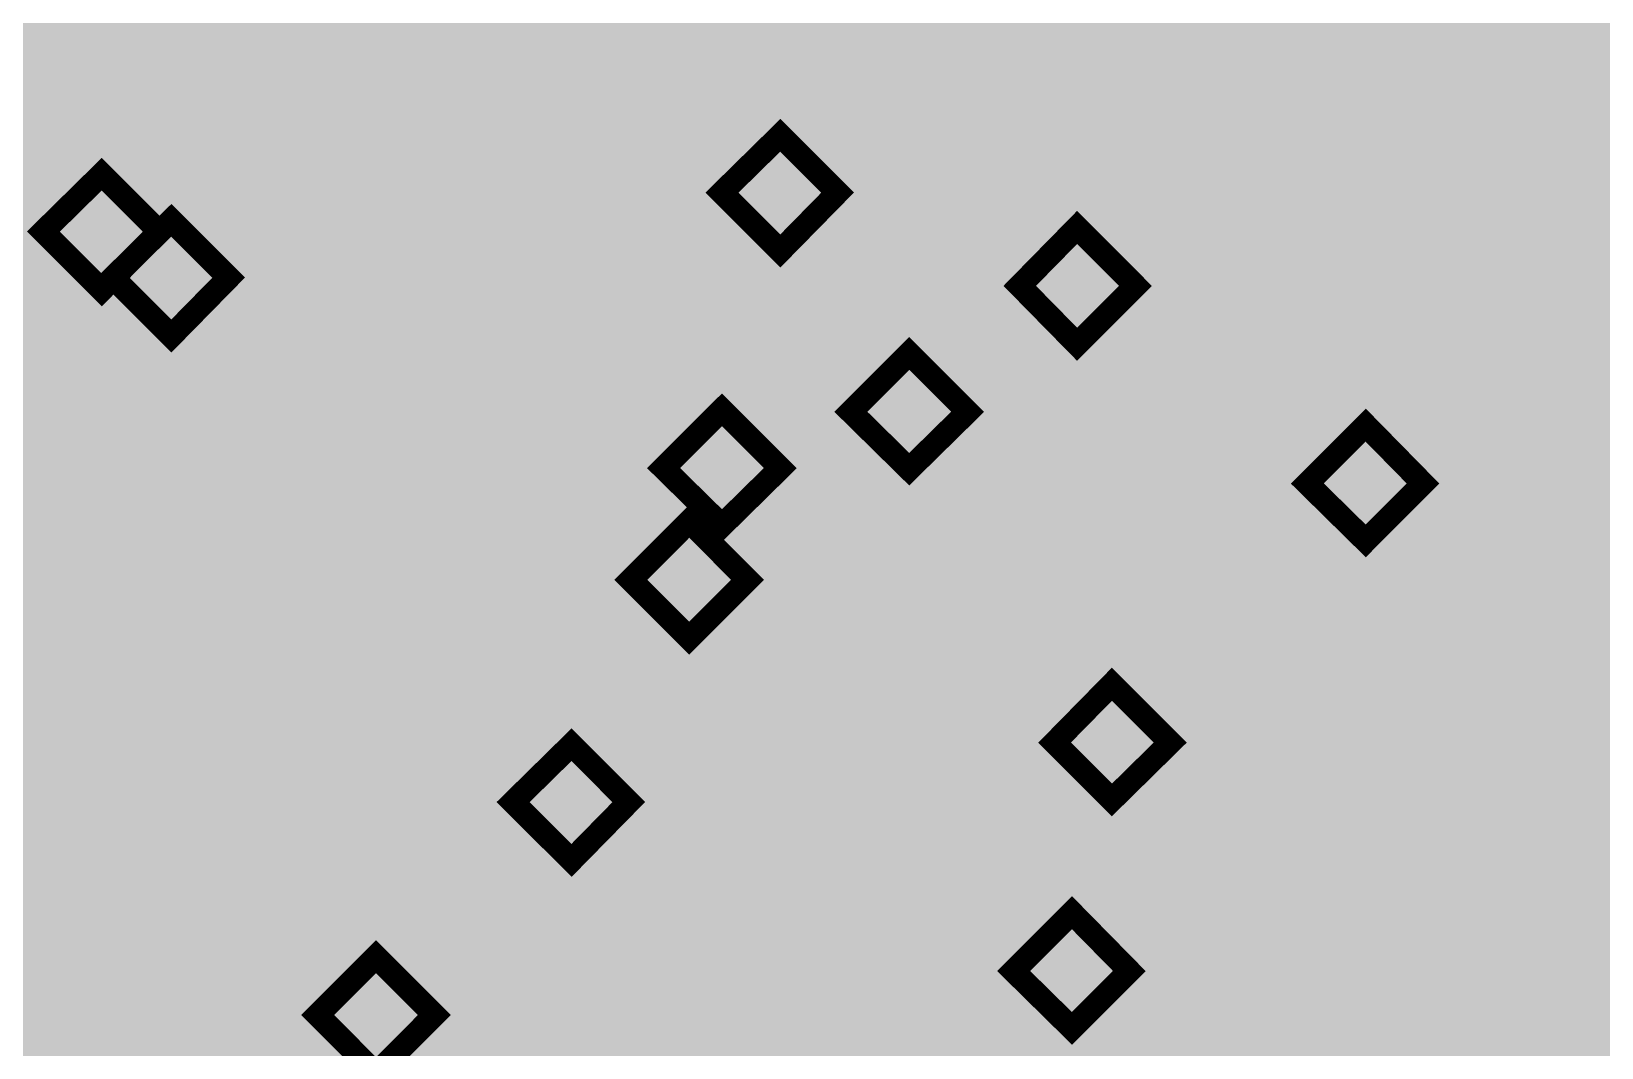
# Model space of a CAD drawing. Header units: millimetres. Extents: x 92 to 588, y 96 to 434.
# Drawn here: x 532.31 to 559.37, y 353.57 to 371.07 of the extents above; entities that cross this region are included whole.
import ezdxf

# ---------------------------------------------------------------- set-up
doc = ezdxf.new("R2010")
doc.units = ezdxf.units.MM
doc.layers.add('H', color=7, linetype='Continuous')
doc.layers.add('P', color=7, linetype='Continuous')

msp = doc.modelspace()

# ---------------------------------------------------------------- hatches: boundary and pattern name
at = {"layer": 'H', "linetype": 'Continuous'}
for points in [[(291.162, 223.903), (291.162, 433.788), (588.166, 433.788), (588.166, 223.903), (291.162, 223.903)], [(552.923, 367.518), (552.853, 367.536), (552.764, 367.536), (552.694, 367.536), (552.623, 367.571), (552.623, 367.889), (552.694, 367.871), (552.782, 367.854), (552.87, 367.836), (552.958, 367.818), (553.047, 367.836), (553.205, 367.854), (553.329, 367.907), (553.452, 367.995), (553.505, 368.048), (553.54, 368.101), (553.629, 368.242), (553.682, 368.4), (553.717, 368.594), (553.717, 368.683), (553.629, 368.877), (553.717, 368.93), (553.717, 369), (553.735, 369.053), (553.735, 369.229), (553.699, 369.441), (553.682, 369.529), (553.646, 369.6), (553.593, 369.741), (553.54, 369.776), (553.505, 369.829), (553.435, 369.882), (553.399, 369.9), (553.311, 369.917), (553.223, 369.935), (553.117, 369.917), (552.994, 369.864), (552.905, 369.812), (552.853, 369.741), (552.8, 369.653), (552.764, 369.476), (552.747, 369.335), (552.747, 369.247), (552.782, 369.124), (552.8, 369.071), (552.817, 369.018), (552.888, 368.93), (552.923, 368.877), (552.958, 368.859), (553.047, 368.824), (553.082, 368.806), (553.17, 368.788), (553.258, 368.788), (553.364, 368.806), (553.505, 368.841), (553.629, 368.877), (553.717, 368.683), (553.576, 368.612), (553.452, 368.559), (553.399, 368.524), (553.258, 368.506), (553.188, 368.506), (553.047, 368.506), (552.923, 368.542), (552.853, 368.559), (552.747, 368.612), (552.676, 368.665), (552.623, 368.718), (552.517, 368.859), (552.465, 368.93), (552.447, 369.018), (552.412, 369.212), (552.394, 369.318), (552.412, 369.423), (552.429, 369.6), (552.465, 369.688), (552.5, 369.759), (552.588, 369.9), (552.641, 369.97), (552.694, 370.023), (552.835, 370.111), (552.905, 370.147), (552.976, 370.182), (553.135, 370.217), (553.223, 370.217), (553.311, 370.217), (553.47, 370.182), (553.54, 370.147), (553.611, 370.129), (553.735, 370.041), (553.787, 369.988), (553.858, 369.9), (553.964, 369.723), (553.999, 369.6), (554.034, 369.494), (554.07, 369.194), (554.07, 369.018), (554.07, 368.859), (554.034, 368.559), (553.999, 368.418), (553.964, 368.277), (553.858, 368.03), (553.787, 367.942), (553.717, 367.836), (553.54, 367.695), (553.435, 367.624), (553.329, 367.589), (553.064, 367.536), (552.923, 367.518)], [(532.356, 367.377), (532.162, 367.395), (532.056, 367.43), (531.88, 367.466), (531.739, 367.536), (531.739, 367.907), (531.88, 367.818), (532.056, 367.748), (532.145, 367.713), (532.339, 367.677), (532.427, 367.677), (532.533, 367.677), (532.638, 367.713), (532.691, 367.73), (532.78, 367.783), (532.815, 367.818), (532.885, 367.907), (532.921, 367.995), (532.938, 368.03), (532.956, 368.153), (532.956, 368.295), (532.938, 368.4), (532.921, 368.453), (532.903, 368.489), (532.832, 368.559), (532.797, 368.594), (532.727, 368.647), (532.638, 368.665), (532.533, 368.683), (532.409, 368.683), (532.268, 368.683), (532.268, 368.983), (532.374, 368.983), (532.497, 368.983), (532.691, 369.035), (532.762, 369.088), (532.797, 369.124), (532.85, 369.177), (532.903, 369.3), (532.903, 369.406), (532.903, 369.459), (532.885, 369.547), (532.868, 369.582), (532.85, 369.618), (532.797, 369.67), (532.78, 369.688), (532.709, 369.723), (532.621, 369.759), (532.55, 369.759), (532.462, 369.776), (532.356, 369.759), (532.268, 369.741), (532.18, 369.723), (532.092, 369.688), (532.003, 369.653), (531.933, 369.618), (531.88, 369.582), (531.827, 369.547), (531.809, 369.917), (531.933, 369.97), (532.109, 370.023), (532.215, 370.041), (532.391, 370.058), (532.48, 370.076), (532.656, 370.058), (532.797, 370.041), (532.85, 370.006), (532.974, 369.953), (533.026, 369.917), (533.079, 369.882), (533.168, 369.776), (533.203, 369.723), (533.22, 369.653), (533.256, 369.529), (533.256, 369.441), (533.256, 369.335), (533.185, 369.159), (533.115, 369.071), (533.044, 369), (532.885, 368.894), (532.78, 368.859), (532.868, 368.824), (532.956, 368.788), (533.044, 368.736), (533.132, 368.683), (533.168, 368.63), (533.238, 368.542), (533.256, 368.489), (533.273, 368.418), (533.309, 368.277), (533.309, 368.206), (533.309, 368.118), (533.273, 367.942), (533.256, 367.871), (533.22, 367.801), (533.132, 367.677), (533.079, 367.624), (533.026, 367.554), (532.885, 367.466), (532.815, 367.43), (532.727, 367.413), (532.55, 367.377), (532.444, 367.377), (532.356, 367.377)], [(551.23, 367.518), (551.053, 367.536), (550.859, 367.571), (550.701, 367.607), (550.56, 367.677), (550.56, 368.03), (550.63, 368.012), (550.701, 367.977), (550.771, 367.942), (550.859, 367.907), (550.948, 367.871), (551.036, 367.836), (551.124, 367.818), (551.23, 367.818), (551.336, 367.836), (551.441, 367.854), (551.494, 367.889), (551.565, 367.942), (551.6, 367.977), (551.671, 368.065), (551.706, 368.153), (551.741, 368.277), (551.741, 368.4), (551.741, 368.471), (551.724, 368.577), (551.706, 368.63), (551.688, 368.665), (551.635, 368.736), (551.6, 368.771), (551.547, 368.806), (551.459, 368.859), (551.406, 368.859), (551.3, 368.894), (551.177, 368.894), (551.036, 368.894), (550.895, 368.877), (550.754, 368.841), (550.665, 368.824), (550.665, 370.164), (552.076, 370.164), (552.076, 369.864), (551, 369.864), (551, 369.177), (551.053, 369.177), (551.177, 369.177), (551.23, 369.177), (551.424, 369.177), (551.565, 369.159), (551.635, 369.124), (551.759, 369.071), (551.83, 369.018), (551.882, 368.965), (551.988, 368.859), (552.024, 368.788), (552.059, 368.7), (552.094, 368.506), (552.094, 368.4), (552.094, 368.312), (552.059, 368.136), (552.041, 368.048), (552.006, 367.977), (551.918, 367.836), (551.865, 367.783), (551.812, 367.713), (551.671, 367.624), (551.6, 367.589), (551.512, 367.554), (551.336, 367.518), (551.23, 367.518)], [(556.539, 367.571), (556.539, 368.471), (556.539, 368.736), (556.539, 369.759), (555.675, 368.736), (556.539, 368.736), (556.539, 368.471), (555.393, 368.471), (555.393, 368.824), (556.557, 370.164), (556.874, 370.164), (556.874, 368.736), (557.174, 368.736), (557.174, 368.471), (556.874, 368.471), (556.874, 367.571), (556.539, 367.571)], [(545.215, 367.289), (544.21, 368.295), (545.215, 369.282), (546.203, 368.295), (545.215, 367.289)], [(533.52, 366.619), (532.515, 367.624), (533.52, 368.612), (534.508, 367.624), (533.52, 366.619)], [(537.33, 365.878), (537.242, 365.896), (537.083, 365.913), (537.013, 365.949), (536.942, 365.984), (536.819, 366.072), (536.748, 366.125), (536.695, 366.196), (536.59, 366.39), (536.554, 366.495), (536.519, 366.619), (536.466, 366.901), (536.466, 367.078), (536.466, 367.236), (536.501, 367.536), (536.537, 367.677), (536.572, 367.818), (536.678, 368.048), (536.748, 368.153), (536.819, 368.242), (537.013, 368.4), (537.119, 368.453), (537.225, 368.506), (537.489, 368.559), (537.63, 368.577), (537.718, 368.577), (537.789, 368.559), (537.86, 368.559), (537.93, 368.542), (537.93, 368.206), (537.86, 368.224), (537.771, 368.259), (537.683, 368.277), (537.577, 368.277), (537.507, 368.277), (537.366, 368.242), (537.225, 368.189), (537.119, 368.101), (537.066, 368.048), (537.013, 367.995), (536.942, 367.871), (536.872, 367.695), (536.836, 367.518), (536.819, 367.413), (536.942, 367.219), (536.819, 367.166), (536.819, 367.13), (536.819, 367.042), (536.819, 367.007), (536.819, 366.866), (536.854, 366.654), (536.872, 366.566), (536.907, 366.478), (536.96, 366.354), (536.995, 366.319), (537.083, 366.248), (537.154, 366.196), (537.242, 366.178), (537.33, 366.16), (537.436, 366.178), (537.56, 366.231), (537.63, 366.284), (537.701, 366.354), (537.736, 366.443), (537.789, 366.619), (537.789, 366.76), (537.789, 366.848), (537.771, 366.972), (537.754, 367.025), (537.736, 367.078), (537.665, 367.183), (537.613, 367.219), (537.577, 367.236), (537.507, 367.272), (537.471, 367.289), (537.383, 367.307), (537.295, 367.307), (537.172, 367.307), (537.048, 367.272), (536.942, 367.219), (536.819, 367.413), (536.942, 367.483), (537.083, 367.536), (537.154, 367.571), (537.295, 367.589), (537.366, 367.589), (537.507, 367.589), (537.63, 367.554), (537.683, 367.536), (537.807, 367.483), (537.86, 367.43), (537.93, 367.377), (538.036, 367.236), (538.071, 367.166), (538.106, 367.078), (538.142, 366.883), (538.142, 366.672), (538.106, 366.495), (538.089, 366.407), (538.054, 366.319), (537.965, 366.196), (537.912, 366.125), (537.842, 366.072), (537.718, 365.984), (537.648, 365.949), (537.577, 365.913), (537.419, 365.896), (537.33, 365.878)], [(539.235, 365.878), (539.235, 366.178), (539.306, 366.178), (539.429, 366.213), (539.482, 366.248), (539.518, 366.284), (539.588, 366.372), (539.623, 366.443), (539.641, 366.513), (539.676, 366.672), (539.694, 366.76), (539.712, 366.972), (539.712, 367.236), (539.712, 367.483), (539.694, 367.695), (539.676, 367.783), (539.641, 367.959), (539.623, 368.012), (539.588, 368.083), (539.518, 368.189), (539.482, 368.224), (539.429, 368.259), (539.306, 368.295), (539.165, 368.295), (539.059, 368.259), (539.006, 368.224), (538.953, 368.189), (538.883, 368.083), (538.847, 368.012), (538.83, 367.942), (538.794, 367.783), (538.777, 367.677), (538.777, 367.466), (538.759, 367.236), (538.777, 366.972), (538.777, 366.778), (538.794, 366.689), (538.83, 366.531), (538.847, 366.443), (538.883, 366.39), (538.953, 366.284), (538.988, 366.248), (539.041, 366.213), (539.165, 366.178), (539.235, 366.178), (539.235, 365.878), (539.13, 365.896), (538.953, 365.931), (538.794, 366.019), (538.671, 366.143), (538.618, 366.213), (538.565, 366.301), (538.495, 366.513), (538.442, 366.76), (538.424, 367.06), (538.406, 367.236), (538.424, 367.395), (538.442, 367.695), (538.495, 367.959), (538.565, 368.171), (538.618, 368.259), (538.671, 368.33), (538.794, 368.453), (538.953, 368.524), (539.13, 368.577), (539.235, 368.577), (539.341, 368.577), (539.535, 368.524), (539.694, 368.453), (539.817, 368.312), (539.87, 368.242), (539.906, 368.153), (539.994, 367.942), (540.047, 367.695), (540.064, 367.395), (540.064, 367.06), (540.047, 366.76), (539.994, 366.513), (539.906, 366.301), (539.87, 366.213), (539.817, 366.125), (539.676, 366.019), (539.518, 365.931), (539.341, 365.896), (539.235, 365.878)], [(542.287, 365.878), (542.287, 366.178), (542.357, 366.178), (542.481, 366.213), (542.516, 366.248), (542.569, 366.284), (542.64, 366.372), (542.675, 366.443), (542.693, 366.513), (542.728, 366.672), (542.745, 366.76), (542.763, 366.972), (542.763, 367.236), (542.763, 367.483), (542.745, 367.695), (542.728, 367.783), (542.693, 367.959), (542.657, 368.012), (542.64, 368.083), (542.569, 368.189), (542.516, 368.224), (542.481, 368.259), (542.357, 368.295), (542.216, 368.295), (542.093, 368.259), (542.058, 368.224), (542.005, 368.189), (541.934, 368.083), (541.899, 368.012), (541.881, 367.942), (541.846, 367.783), (541.828, 367.677), (541.811, 367.466), (541.811, 367.236), (541.811, 366.972), (541.828, 366.778), (541.846, 366.689), (541.881, 366.531), (541.899, 366.443), (541.934, 366.39), (542.005, 366.284), (542.04, 366.248), (542.093, 366.213), (542.216, 366.178), (542.287, 366.178), (542.287, 365.878), (542.181, 365.896), (542.005, 365.931), (541.846, 366.019), (541.705, 366.143), (541.652, 366.213), (541.617, 366.301), (541.528, 366.513), (541.493, 366.76), (541.458, 367.06), (541.458, 367.236), (541.458, 367.395), (541.493, 367.695), (541.546, 367.959), (541.617, 368.171), (541.67, 368.259), (541.722, 368.33), (541.846, 368.453), (542.005, 368.524), (542.181, 368.577), (542.287, 368.577), (542.393, 368.577), (542.569, 368.524), (542.728, 368.453), (542.851, 368.312), (542.904, 368.242), (542.957, 368.153), (543.028, 367.942), (543.081, 367.695), (543.116, 367.395), (543.116, 367.236), (543.116, 367.06), (543.081, 366.76), (543.028, 366.513), (542.957, 366.301), (542.904, 366.213), (542.851, 366.125), (542.728, 366.019), (542.569, 365.931), (542.393, 365.896), (542.287, 365.878)], [(543.663, 365.931), (543.663, 366.196), (544.121, 366.196), (544.121, 367.942), (543.663, 367.942), (543.663, 368.171), (543.786, 368.171), (543.98, 368.206), (544.051, 368.242), (544.068, 368.259), (544.121, 368.33), (544.174, 368.436), (544.192, 368.524), (544.456, 368.524), (544.456, 366.196), (544.915, 366.196), (544.915, 365.931), (543.663, 365.931)], [(554.564, 367.571), (554.564, 368.065), (554.969, 368.065), (554.969, 367.571), (554.564, 367.571)], [(534.72, 365.825), (533.714, 366.831), (534.72, 367.818), (535.708, 366.831), (534.72, 365.825)], [(550.33, 365.684), (549.342, 366.689), (550.33, 367.695), (551.336, 366.689), (550.33, 365.684)], [(540.541, 365.931), (540.541, 366.443), (540.964, 366.443), (540.964, 365.931), (540.541, 365.931)], [(547.437, 363.532), (546.432, 364.52), (547.437, 365.525), (548.443, 364.52), (547.437, 363.532)], [(558.25, 362.774), (558.056, 362.791), (557.88, 362.827), (557.703, 362.862), (557.562, 362.932), (557.562, 363.285), (557.633, 363.268), (557.791, 363.197), (557.88, 363.162), (557.968, 363.126), (558.056, 363.109), (558.144, 363.091), (558.25, 363.073), (558.356, 363.091), (558.462, 363.126), (558.497, 363.144), (558.585, 363.197), (558.62, 363.232), (558.691, 363.32), (558.726, 363.409), (558.744, 363.532), (558.762, 363.656), (558.762, 363.726), (558.744, 363.832), (558.726, 363.885), (558.709, 363.92), (558.638, 364.008), (558.62, 364.026), (558.568, 364.061), (558.479, 364.114), (558.426, 364.114), (558.321, 364.149), (558.18, 364.149), (558.038, 364.149), (557.897, 364.132), (557.774, 364.114), (557.668, 364.079), (557.668, 365.419), (559.097, 365.419), (559.097, 365.12), (558.003, 365.12), (558.003, 364.432), (558.074, 364.432), (558.127, 364.432), (558.197, 364.432), (558.25, 364.449), (558.426, 364.432), (558.585, 364.414), (558.656, 364.396), (558.779, 364.326), (558.85, 364.273), (558.903, 364.238), (559.009, 364.114), (559.044, 364.044), (559.079, 363.955), (559.114, 363.761), (559.114, 363.656), (559.114, 363.567), (559.079, 363.391), (559.044, 363.303), (559.026, 363.232), (558.938, 363.091), (558.885, 363.038), (558.832, 362.985), (558.691, 362.879), (558.603, 362.844), (558.532, 362.809), (558.338, 362.791), (558.25, 362.774)], [(544.21, 362.562), (543.204, 363.55), (544.21, 364.555), (545.215, 363.55), (544.21, 362.562)], [(555.304, 362.297), (554.299, 363.285), (555.304, 364.291), (556.292, 363.285), (555.304, 362.297)], [(535.76, 361.38), (535.672, 361.38), (535.514, 361.415), (535.443, 361.433), (535.372, 361.468), (535.249, 361.557), (535.196, 361.609), (535.125, 361.698), (535.02, 361.874), (534.984, 361.998), (534.949, 362.121), (534.914, 362.403), (534.896, 362.562), (534.914, 362.738), (534.949, 363.038), (534.967, 363.179), (535.02, 363.303), (535.125, 363.55), (535.196, 363.656), (535.267, 363.744), (535.443, 363.903), (535.549, 363.955), (535.672, 364.008), (535.919, 364.061), (536.06, 364.061), (536.149, 364.061), (536.219, 364.061), (536.29, 364.044), (536.36, 364.026), (536.36, 363.708), (536.29, 363.726), (536.201, 363.744), (536.113, 363.761), (536.025, 363.761), (535.937, 363.761), (535.796, 363.744), (535.655, 363.691), (535.549, 363.603), (535.496, 363.55), (535.443, 363.497), (535.372, 363.356), (535.302, 363.197), (535.267, 363.003), (535.267, 362.897), (535.372, 362.721), (535.267, 362.65), (535.249, 362.615), (535.249, 362.58), (535.249, 362.544), (535.249, 362.491), (535.249, 362.368), (535.284, 362.156), (535.302, 362.068), (535.337, 361.98), (535.408, 361.856), (535.443, 361.803), (535.514, 361.733), (535.584, 361.698), (535.672, 361.662), (535.76, 361.662), (535.866, 361.662), (535.99, 361.715), (536.06, 361.786), (536.096, 361.821), (536.131, 361.856), (536.184, 361.945), (536.219, 362.121), (536.237, 362.262), (536.219, 362.333), (536.201, 362.474), (536.184, 362.527), (536.166, 362.58), (536.096, 362.668), (536.06, 362.703), (536.025, 362.738), (535.937, 362.774), (535.902, 362.791), (535.813, 362.791), (535.725, 362.809), (535.602, 362.791), (535.478, 362.756), (535.372, 362.721), (535.267, 362.897), (535.39, 362.985), (535.514, 363.038), (535.584, 363.056), (535.725, 363.091), (535.796, 363.091), (535.937, 363.073), (536.06, 363.056), (536.113, 363.038), (536.237, 362.968), (536.307, 362.932), (536.36, 362.879), (536.466, 362.738), (536.519, 362.668), (536.537, 362.58), (536.572, 362.386), (536.59, 362.28), (536.572, 362.174), (536.554, 361.998), (536.519, 361.909), (536.484, 361.821), (536.395, 361.68), (536.343, 361.627), (536.272, 361.574), (536.149, 361.468), (536.078, 361.451), (536.007, 361.415), (535.849, 361.38), (535.76, 361.38)], [(537.665, 361.38), (537.665, 361.662), (537.736, 361.662), (537.86, 361.698), (537.912, 361.733), (537.948, 361.768), (538.036, 361.874), (538.054, 361.945), (538.071, 362.015), (538.106, 362.174), (538.124, 362.262), (538.142, 362.474), (538.142, 362.721), (538.142, 362.985), (538.124, 363.197), (538.106, 363.285), (538.071, 363.444), (538.054, 363.514), (538.018, 363.585), (537.948, 363.673), (537.912, 363.708), (537.86, 363.744), (537.736, 363.779), (537.665, 363.779), (537.613, 363.779), (537.489, 363.744), (537.436, 363.708), (537.383, 363.673), (537.313, 363.585), (537.295, 363.514), (537.26, 363.444), (537.225, 363.285), (537.225, 363.179), (537.207, 362.968), (537.207, 362.721), (537.207, 362.474), (537.225, 362.28), (537.225, 362.174), (537.26, 362.015), (537.295, 361.945), (537.313, 361.874), (537.383, 361.786), (537.436, 361.733), (537.489, 361.715), (537.595, 361.662), (537.665, 361.662), (537.665, 361.38), (537.577, 361.38), (537.383, 361.433), (537.225, 361.504), (537.101, 361.627), (537.048, 361.715), (536.995, 361.803), (536.925, 362.015), (536.872, 362.262), (536.854, 362.562), (536.854, 362.721), (536.854, 362.897), (536.872, 363.197), (536.925, 363.462), (536.995, 363.656), (537.048, 363.744), (537.101, 363.832), (537.225, 363.938), (537.383, 364.026), (537.577, 364.061), (537.665, 364.079), (537.771, 364.061), (537.965, 364.026), (538.124, 363.938), (538.248, 363.814), (538.3, 363.744), (538.353, 363.656), (538.424, 363.444), (538.477, 363.179), (538.495, 362.897), (538.495, 362.562), (538.477, 362.262), (538.424, 361.998), (538.353, 361.786), (538.3, 361.715), (538.248, 361.627), (538.124, 361.504), (537.965, 361.433), (537.771, 361.38), (537.665, 361.38)], [(540.135, 361.433), (540.135, 361.698), (540.611, 361.698), (540.611, 363.426), (540.135, 363.426), (540.135, 363.673), (540.276, 363.673), (540.47, 363.708), (540.541, 363.744), (540.558, 363.761), (540.611, 363.814), (540.664, 363.92), (540.682, 364.026), (540.946, 364.026), (540.946, 361.698), (541.405, 361.698), (541.405, 361.433), (540.135, 361.433)], [(542.322, 361.38), (542.252, 361.38), (542.181, 361.398), (542.11, 361.398), (542.04, 361.415), (542.04, 361.751), (542.11, 361.733), (542.181, 361.698), (542.287, 361.68), (542.375, 361.68), (542.463, 361.68), (542.604, 361.715), (542.745, 361.768), (542.869, 361.856), (542.904, 361.909), (542.957, 361.962), (543.028, 362.103), (543.081, 362.262), (543.116, 362.438), (543.134, 362.544), (543.028, 362.738), (543.134, 362.791), (543.134, 362.862), (543.134, 362.915), (543.134, 362.95), (543.134, 363.091), (543.116, 363.303), (543.098, 363.391), (543.063, 363.462), (542.992, 363.603), (542.957, 363.638), (542.922, 363.673), (542.834, 363.744), (542.798, 363.761), (542.728, 363.779), (542.64, 363.797), (542.534, 363.779), (542.393, 363.726), (542.322, 363.673), (542.287, 363.638), (542.269, 363.603), (542.216, 363.497), (542.163, 363.338), (542.163, 363.197), (542.163, 363.109), (542.181, 362.985), (542.199, 362.932), (542.234, 362.879), (542.305, 362.774), (542.34, 362.738), (542.375, 362.721), (542.446, 362.685), (542.499, 362.668), (542.569, 362.65), (542.675, 362.65), (542.781, 362.65), (542.904, 362.685), (543.028, 362.738), (543.134, 362.544), (542.992, 362.456), (542.869, 362.403), (542.798, 362.386), (542.675, 362.368), (542.587, 362.368), (542.446, 362.368), (542.34, 362.403), (542.269, 362.421), (542.146, 362.474), (542.093, 362.527), (542.022, 362.58), (541.916, 362.703), (541.881, 362.791), (541.846, 362.879), (541.811, 363.073), (541.811, 363.285), (541.846, 363.462), (541.881, 363.55), (541.916, 363.62), (542.005, 363.761), (542.058, 363.832), (542.11, 363.885), (542.234, 363.973), (542.322, 364.008), (542.393, 364.044), (542.551, 364.061), (542.64, 364.079), (542.728, 364.061), (542.887, 364.044), (542.957, 364.008), (543.028, 363.973), (543.151, 363.885), (543.204, 363.832), (543.275, 363.761), (543.38, 363.585), (543.416, 363.462), (543.451, 363.338), (543.486, 363.056), (543.486, 362.879), (543.486, 362.721), (543.451, 362.421), (543.416, 362.28), (543.38, 362.139), (543.275, 361.892), (543.204, 361.803), (543.134, 361.698), (542.94, 361.539), (542.851, 361.486), (542.745, 361.451), (542.481, 361.398), (542.322, 361.38)], [(543.645, 360.622), (542.64, 361.627), (543.645, 362.633), (544.65, 361.627), (543.645, 360.622)], [(548.249, 359.669), (548.161, 359.669), (548.09, 359.687), (548.02, 359.704), (548.02, 360.04), (548.09, 360.004), (548.178, 359.987), (548.266, 359.969), (548.355, 359.969), (548.443, 359.969), (548.602, 359.987), (548.725, 360.057), (548.849, 360.128), (548.901, 360.181), (548.937, 360.251), (549.025, 360.375), (549.078, 360.533), (549.113, 360.728), (549.113, 360.833), (549.007, 361.01), (549.113, 361.08), (549.113, 361.151), (549.131, 361.186), (549.131, 361.239), (549.113, 361.363), (549.095, 361.574), (549.078, 361.662), (549.043, 361.751), (548.99, 361.874), (548.937, 361.927), (548.901, 361.962), (548.831, 362.015), (548.778, 362.033), (548.707, 362.068), (548.619, 362.068), (548.513, 362.068), (548.39, 362.015), (548.302, 361.945), (548.266, 361.909), (548.249, 361.874), (548.196, 361.786), (548.161, 361.609), (548.143, 361.468), (548.143, 361.398), (548.178, 361.257), (548.196, 361.204), (548.214, 361.151), (548.284, 361.063), (548.319, 361.027), (548.355, 360.992), (548.425, 360.957), (548.478, 360.957), (548.566, 360.939), (548.655, 360.939), (548.76, 360.939), (548.884, 360.974), (549.007, 361.01), (549.113, 360.833), (548.972, 360.745), (548.849, 360.692), (548.778, 360.675), (548.655, 360.657), (548.584, 360.639), (548.443, 360.657), (548.319, 360.675), (548.249, 360.692), (548.143, 360.763), (548.072, 360.798), (548.002, 360.851), (547.914, 360.992), (547.861, 361.063), (547.825, 361.151), (547.79, 361.345), (547.79, 361.557), (547.825, 361.733), (547.861, 361.821), (547.896, 361.909), (547.984, 362.05), (548.037, 362.103), (548.09, 362.156), (548.231, 362.262), (548.302, 362.28), (548.372, 362.315), (548.531, 362.35), (548.707, 362.35), (548.866, 362.315), (548.937, 362.297), (549.007, 362.262), (549.131, 362.174), (549.184, 362.121), (549.254, 362.05), (549.36, 361.856), (549.395, 361.751), (549.431, 361.627), (549.466, 361.327), (549.466, 361.168), (549.466, 361.01), (549.431, 360.692), (549.395, 360.551), (549.36, 360.41), (549.254, 360.181), (549.184, 360.075), (549.113, 359.987), (548.937, 359.828), (548.831, 359.775), (548.725, 359.722), (548.46, 359.669), (548.319, 359.669), (548.249, 359.669)], [(551.724, 359.669), (551.635, 359.669), (551.477, 359.687), (551.406, 359.722), (551.336, 359.757), (551.212, 359.846), (551.159, 359.898), (551.089, 359.969), (550.983, 360.163), (550.948, 360.269), (550.912, 360.392), (550.877, 360.692), (550.877, 360.851), (550.877, 361.01), (550.912, 361.327), (550.948, 361.451), (550.983, 361.592), (551.089, 361.821), (551.159, 361.927), (551.23, 362.033), (551.406, 362.174), (551.512, 362.244), (551.635, 362.297), (551.882, 362.35), (552.041, 362.35), (552.112, 362.35), (552.2, 362.333), (552.27, 362.333), (552.323, 362.315), (552.323, 361.98), (552.253, 361.998), (552.182, 362.033), (552.076, 362.05), (551.988, 362.05), (551.9, 362.05), (551.759, 362.015), (551.635, 361.962), (551.512, 361.892), (551.459, 361.839), (551.424, 361.768), (551.336, 361.645), (551.283, 361.486), (551.247, 361.292), (551.23, 361.186), (551.336, 361.01), (551.23, 360.939), (551.23, 360.904), (551.23, 360.869), (551.23, 360.639), (551.247, 360.428), (551.283, 360.339), (551.3, 360.269), (551.371, 360.145), (551.406, 360.093), (551.477, 360.022), (551.565, 359.987), (551.635, 359.951), (551.724, 359.951), (551.83, 359.951), (551.953, 360.004), (552.041, 360.057), (552.076, 360.093), (552.094, 360.128), (552.147, 360.234), (552.2, 360.392), (552.2, 360.533), (552.2, 360.622), (552.182, 360.745), (552.165, 360.816), (552.129, 360.869), (552.059, 360.957), (552.024, 360.992), (551.988, 361.01), (551.918, 361.063), (551.865, 361.063), (551.777, 361.08), (551.688, 361.08), (551.565, 361.08), (551.459, 361.045), (551.336, 361.01), (551.23, 361.186), (551.353, 361.274), (551.477, 361.327), (551.547, 361.345), (551.688, 361.363), (551.759, 361.363), (551.918, 361.363), (552.024, 361.327), (552.094, 361.31), (552.2, 361.257), (552.27, 361.221), (552.341, 361.151), (552.447, 361.027), (552.482, 360.939), (552.517, 360.851), (552.553, 360.657), (552.553, 360.551), (552.553, 360.463), (552.517, 360.269), (552.447, 360.11), (552.359, 359.969), (552.306, 359.898), (552.253, 359.846), (552.112, 359.757), (552.041, 359.722), (551.971, 359.687), (551.812, 359.669), (551.724, 359.669)], [(546.626, 359.669), (546.432, 359.669), (546.256, 359.704), (546.097, 359.74), (545.956, 359.81), (545.956, 360.181), (546.026, 360.145), (546.079, 360.11), (546.167, 360.075), (546.256, 360.04), (546.344, 360.004), (546.432, 359.987), (546.52, 359.969), (546.626, 359.969), (546.732, 359.969), (546.838, 360.004), (546.873, 360.022), (546.961, 360.075), (546.996, 360.128), (547.067, 360.198), (547.102, 360.304), (547.138, 360.41), (547.138, 360.533), (547.138, 360.604), (547.12, 360.728), (547.102, 360.763), (547.085, 360.816), (547.032, 360.886), (546.996, 360.904), (546.944, 360.939), (546.855, 360.992), (546.802, 361.01), (546.697, 361.027), (546.573, 361.027), (546.432, 361.027), (546.273, 361.01), (546.15, 360.992), (546.062, 360.974), (546.062, 362.297), (547.473, 362.297), (547.473, 361.998), (546.397, 361.998), (546.397, 361.31), (546.45, 361.31), (546.52, 361.327), (546.573, 361.327), (546.626, 361.327), (546.802, 361.31), (546.961, 361.292), (547.032, 361.274), (547.155, 361.204), (547.226, 361.168), (547.279, 361.116), (547.385, 360.992), (547.42, 360.922), (547.455, 360.833), (547.49, 360.657), (547.49, 360.533), (547.49, 360.445), (547.455, 360.269), (547.42, 360.198), (547.402, 360.11), (547.314, 359.969), (547.261, 359.916), (547.208, 359.863), (547.067, 359.757), (546.996, 359.722), (546.908, 359.704), (546.732, 359.669), (546.626, 359.669)], [(538.988, 361.433), (538.988, 361.927), (539.394, 361.927), (539.394, 361.433), (538.988, 361.433)], [(549.96, 359.722), (549.96, 360.216), (550.365, 360.216), (550.365, 359.722), (549.96, 359.722)], [(550.93, 357.835), (549.942, 358.823), (550.93, 359.828), (551.935, 358.823), (550.93, 357.835)], [(555.11, 357.182), (554.952, 357.217), (554.881, 357.235), (554.81, 357.27), (554.687, 357.358), (554.616, 357.411), (554.564, 357.5), (554.458, 357.676), (554.422, 357.799), (554.387, 357.923), (554.334, 358.205), (554.334, 358.382), (554.334, 358.54), (554.37, 358.84), (554.405, 358.981), (554.44, 359.122), (554.546, 359.352), (554.616, 359.458), (554.687, 359.546), (554.881, 359.704), (554.987, 359.757), (555.093, 359.81), (555.357, 359.863), (555.498, 359.863), (555.587, 359.863), (555.657, 359.863), (555.728, 359.846), (555.798, 359.828), (555.798, 359.51), (555.728, 359.528), (555.64, 359.546), (555.551, 359.563), (555.445, 359.563), (555.375, 359.563), (555.234, 359.546), (555.093, 359.493), (554.987, 359.405), (554.934, 359.352), (554.881, 359.299), (554.81, 359.158), (554.74, 358.999), (554.705, 358.805), (554.687, 358.717), (554.81, 358.523), (554.687, 358.47), (554.687, 358.417), (554.687, 358.346), (554.687, 358.293), (554.687, 358.17), (554.722, 357.958), (554.74, 357.87), (554.775, 357.782), (554.828, 357.658), (554.863, 357.623), (554.952, 357.535), (555.022, 357.5), (555.11, 357.464), (555.199, 357.464), (555.304, 357.482), (555.428, 357.517), (555.498, 357.588), (555.534, 357.623), (555.569, 357.658), (555.604, 357.747), (555.657, 357.923), (555.657, 358.064), (555.657, 358.135), (555.64, 358.276), (555.622, 358.329), (555.604, 358.382), (555.534, 358.47), (555.481, 358.505), (555.445, 358.54), (555.375, 358.576), (555.34, 358.593), (555.251, 358.593), (555.163, 358.611), (555.04, 358.593), (554.916, 358.576), (554.81, 358.523), (554.687, 358.717), (554.81, 358.787), (554.952, 358.84), (555.022, 358.858), (555.163, 358.893), (555.234, 358.893), (555.375, 358.875), (555.498, 358.858), (555.551, 358.84), (555.675, 358.787), (555.728, 358.734), (555.798, 358.681), (555.904, 358.54), (555.939, 358.47), (555.975, 358.382), (556.01, 358.188), (556.01, 357.976), (555.975, 357.799), (555.957, 357.711), (555.922, 357.623), (555.834, 357.482), (555.781, 357.429), (555.71, 357.376), (555.587, 357.27), (555.516, 357.253), (555.445, 357.217), (555.287, 357.182), (555.11, 357.182)], [(557.104, 357.182), (557.104, 357.464), (557.174, 357.482), (557.298, 357.5), (557.35, 357.535), (557.386, 357.57), (557.456, 357.676), (557.492, 357.747), (557.509, 357.817), (557.545, 357.976), (557.562, 358.064), (557.58, 358.276), (557.58, 358.523), (557.58, 358.787), (557.562, 358.999), (557.545, 359.087), (557.509, 359.246), (557.492, 359.316), (557.456, 359.387), (557.386, 359.475), (557.35, 359.51), (557.298, 359.546), (557.174, 359.581), (557.104, 359.581), (557.033, 359.581), (556.927, 359.546), (556.874, 359.51), (556.821, 359.475), (556.751, 359.387), (556.715, 359.316), (556.698, 359.246), (556.663, 359.087), (556.645, 358.981), (556.645, 358.77), (556.627, 358.523), (556.645, 358.276), (556.645, 358.082), (556.663, 357.993), (556.698, 357.817), (556.715, 357.747), (556.751, 357.676), (556.821, 357.588), (556.874, 357.535), (556.91, 357.517), (557.033, 357.482), (557.104, 357.464), (557.104, 357.182), (556.998, 357.182), (556.821, 357.235), (556.663, 357.306), (556.539, 357.429), (556.486, 357.517), (556.433, 357.605), (556.363, 357.817), (556.31, 358.064), (556.292, 358.364), (556.275, 358.523), (556.292, 358.699), (556.31, 358.999), (556.363, 359.263), (556.433, 359.458), (556.486, 359.546), (556.539, 359.634), (556.663, 359.757), (556.821, 359.828), (556.998, 359.863), (557.104, 359.881), (557.209, 359.863), (557.403, 359.828), (557.562, 359.74), (557.686, 359.616), (557.739, 359.546), (557.774, 359.458), (557.862, 359.246), (557.915, 358.981), (557.933, 358.699), (557.933, 358.364), (557.915, 358.064), (557.862, 357.799), (557.774, 357.588), (557.739, 357.517), (557.686, 357.429), (557.545, 357.306), (557.386, 357.235), (557.209, 357.182), (557.104, 357.182)], [(541.617, 356.794), (540.611, 357.799), (541.617, 358.787), (542.604, 357.799), (541.617, 356.794)], [(533.961, 354.96), (533.803, 354.995), (533.732, 355.03), (533.661, 355.048), (533.538, 355.136), (533.467, 355.207), (533.415, 355.277), (533.309, 355.453), (533.273, 355.577), (533.238, 355.7), (533.185, 355.983), (533.185, 356.159), (533.185, 356.318), (533.22, 356.618), (533.256, 356.759), (533.291, 356.9), (533.397, 357.129), (533.467, 357.235), (533.538, 357.323), (533.732, 357.482), (533.838, 357.535), (533.944, 357.588), (534.208, 357.641), (534.349, 357.658), (534.438, 357.658), (534.508, 357.641), (534.579, 357.641), (534.649, 357.623), (534.649, 357.288), (534.579, 357.306), (534.49, 357.323), (534.402, 357.358), (534.296, 357.358), (534.226, 357.358), (534.085, 357.323), (533.944, 357.27), (533.838, 357.182), (533.785, 357.129), (533.732, 357.076), (533.661, 356.935), (533.591, 356.776), (533.556, 356.6), (533.538, 356.494), (533.661, 356.3), (533.538, 356.247), (533.538, 356.212), (533.538, 356.177), (533.538, 356.124), (533.538, 356.071), (533.538, 355.947), (533.573, 355.736), (533.591, 355.648), (533.626, 355.559), (533.679, 355.436), (533.714, 355.401), (533.803, 355.33), (533.873, 355.277), (533.961, 355.259), (534.05, 355.242), (534.155, 355.259), (534.279, 355.312), (534.349, 355.365), (534.385, 355.401), (534.42, 355.436), (534.455, 355.524), (534.508, 355.7), (534.508, 355.842), (534.508, 355.93), (534.49, 356.053), (534.473, 356.106), (534.455, 356.159), (534.385, 356.247), (534.332, 356.3), (534.296, 356.318), (534.226, 356.353), (534.191, 356.371), (534.102, 356.388), (534.014, 356.388), (533.891, 356.371), (533.767, 356.353), (533.661, 356.3), (533.538, 356.494), (533.661, 356.565), (533.803, 356.618), (533.873, 356.653), (534.014, 356.671), (534.085, 356.671), (534.226, 356.671), (534.349, 356.635), (534.402, 356.618), (534.526, 356.565), (534.579, 356.512), (534.649, 356.459), (534.755, 356.318), (534.79, 356.247), (534.826, 356.159), (534.861, 355.965), (534.861, 355.753), (534.826, 355.577), (534.808, 355.489), (534.773, 355.401), (534.685, 355.259), (534.632, 355.207), (534.561, 355.154), (534.438, 355.065), (534.367, 355.03), (534.296, 354.995), (534.138, 354.96), (533.961, 354.96)], [(535.372, 355.013), (535.372, 355.277), (535.849, 355.277), (535.849, 357.023), (535.372, 357.023), (535.372, 357.253), (535.514, 357.253), (535.708, 357.288), (535.778, 357.323), (535.796, 357.341), (535.849, 357.394), (535.902, 357.517), (535.919, 357.605), (536.184, 357.605), (536.184, 355.277), (536.642, 355.277), (536.642, 355.013), (535.372, 355.013)], [(538.812, 354.96), (538.618, 354.995), (538.53, 355.013), (538.336, 355.065), (538.195, 355.118), (538.195, 355.489), (538.353, 355.418), (538.512, 355.33), (538.618, 355.312), (538.794, 355.277), (538.883, 355.259), (538.988, 355.277), (539.094, 355.295), (539.147, 355.312), (539.235, 355.365), (539.271, 355.418), (539.341, 355.489), (539.376, 355.577), (539.394, 355.63), (539.412, 355.736), (539.429, 355.806), (539.412, 355.877), (539.394, 356), (539.376, 356.036), (539.359, 356.088), (539.306, 356.159), (539.271, 356.177), (539.182, 356.23), (539.094, 356.247), (538.988, 356.265), (538.883, 356.283), (538.724, 356.283), (538.724, 356.565), (538.847, 356.565), (538.953, 356.565), (539.147, 356.618), (539.218, 356.671), (539.253, 356.706), (539.324, 356.776), (539.359, 356.9), (539.376, 357.006), (539.376, 357.041), (539.359, 357.129), (539.324, 357.2), (539.271, 357.253), (539.165, 357.323), (539.094, 357.341), (539.006, 357.358), (538.918, 357.358), (538.83, 357.358), (538.741, 357.341), (538.636, 357.306), (538.547, 357.27), (538.477, 357.235), (538.406, 357.2), (538.353, 357.164), (538.3, 357.129), (538.283, 357.5), (538.406, 357.553), (538.583, 357.605), (538.671, 357.623), (538.865, 357.658), (538.953, 357.658), (539.112, 357.658), (539.253, 357.623), (539.324, 357.605), (539.447, 357.553), (539.5, 357.517), (539.553, 357.464), (539.641, 357.376), (539.659, 357.306), (539.694, 357.253), (539.729, 357.112), (539.729, 357.041), (539.712, 356.935), (539.641, 356.741), (539.588, 356.653), (539.518, 356.582), (539.341, 356.477), (539.253, 356.459), (539.324, 356.406), (539.429, 356.371), (539.518, 356.335), (539.588, 356.265), (539.623, 356.23), (539.694, 356.124), (539.729, 356.071), (539.747, 356.018), (539.765, 355.877), (539.782, 355.789), (539.765, 355.7), (539.747, 355.542), (539.712, 355.471), (539.676, 355.401), (539.606, 355.259), (539.553, 355.207), (539.482, 355.154), (539.359, 355.065), (539.271, 355.03), (539.182, 354.995), (539.006, 354.96), (538.812, 354.96)], [(558.409, 357.235), (558.409, 357.729), (558.832, 357.729), (558.832, 357.235), (558.409, 357.235)], [(542.622, 354.307), (542.534, 354.325), (542.375, 354.342), (542.287, 354.378), (542.234, 354.413), (542.093, 354.501), (542.04, 354.554), (541.987, 354.624), (541.881, 354.818), (541.828, 354.924), (541.793, 355.048), (541.758, 355.33), (541.758, 355.506), (541.758, 355.665), (541.793, 355.965), (541.828, 356.106), (541.864, 356.247), (541.969, 356.477), (542.04, 356.582), (542.11, 356.671), (542.305, 356.829), (542.41, 356.882), (542.516, 356.935), (542.781, 356.988), (542.922, 357.006), (543.01, 357.006), (543.081, 356.988), (543.151, 356.988), (543.204, 356.97), (543.204, 356.635), (543.134, 356.653), (543.063, 356.688), (542.975, 356.706), (542.869, 356.706), (542.798, 356.706), (542.64, 356.671), (542.516, 356.618), (542.393, 356.529), (542.357, 356.477), (542.305, 356.424), (542.216, 356.3), (542.163, 356.124), (542.128, 355.947), (542.11, 355.842), (542.234, 355.648), (542.11, 355.595), (542.11, 355.559), (542.11, 355.471), (542.11, 355.436), (542.11, 355.295), (542.128, 355.083), (542.163, 354.995), (542.181, 354.907), (542.252, 354.783), (542.287, 354.748), (542.375, 354.677), (542.446, 354.624), (542.534, 354.607), (542.622, 354.589), (542.71, 354.607), (542.851, 354.66), (542.922, 354.713), (542.957, 354.748), (542.992, 354.783), (543.028, 354.871), (543.081, 355.048), (543.081, 355.189), (543.081, 355.277), (543.063, 355.401), (543.045, 355.453), (543.01, 355.506), (542.957, 355.612), (542.904, 355.648), (542.869, 355.665), (542.798, 355.7), (542.745, 355.718), (542.657, 355.736), (542.569, 355.736), (542.463, 355.736), (542.34, 355.7), (542.234, 355.648), (542.11, 355.842), (542.234, 355.912), (542.375, 355.965), (542.428, 356), (542.569, 356.018), (542.657, 356.018), (542.798, 356.018), (542.922, 355.983), (542.975, 355.965), (543.098, 355.912), (543.151, 355.859), (543.222, 355.806), (543.328, 355.665), (543.363, 355.595), (543.398, 355.506), (543.433, 355.312), (543.433, 355.101), (543.398, 354.924), (543.363, 354.836), (543.328, 354.748), (543.239, 354.607), (543.134, 354.501), (543.01, 354.413), (542.94, 354.378), (542.851, 354.342), (542.693, 354.325), (542.622, 354.307)], [(544.527, 354.307), (544.527, 354.607), (544.598, 354.607), (544.721, 354.642), (544.756, 354.677), (544.809, 354.713), (544.88, 354.801), (544.915, 354.871), (544.933, 354.942), (544.968, 355.101), (544.986, 355.189), (545.003, 355.401), (545.003, 355.665), (545.003, 355.912), (544.986, 356.124), (544.968, 356.212), (544.933, 356.388), (544.915, 356.441), (544.88, 356.512), (544.809, 356.618), (544.756, 356.653), (544.721, 356.688), (544.598, 356.706), (544.527, 356.723), (544.456, 356.706), (544.333, 356.688), (544.298, 356.653), (544.245, 356.618), (544.174, 356.512), (544.139, 356.441), (544.121, 356.371), (544.086, 356.212), (544.068, 356.106), (544.051, 355.894), (544.051, 355.665), (544.051, 355.401), (544.068, 355.207), (544.086, 355.118), (544.121, 354.96), (544.139, 354.871), (544.174, 354.818), (544.245, 354.713), (544.28, 354.677), (544.333, 354.642), (544.456, 354.607), (544.527, 354.607), (544.527, 354.307), (544.421, 354.325), (544.245, 354.36), (544.086, 354.448), (543.945, 354.572), (543.892, 354.642), (543.857, 354.73), (543.786, 354.942), (543.733, 355.189), (543.698, 355.489), (543.698, 355.824), (543.733, 356.124), (543.786, 356.388), (543.857, 356.6), (543.91, 356.688), (543.963, 356.759), (544.086, 356.882), (544.245, 356.953), (544.421, 357.006), (544.527, 357.006), (544.633, 357.006), (544.809, 356.953), (544.968, 356.882), (545.109, 356.741), (545.162, 356.671), (545.197, 356.582), (545.268, 356.371), (545.321, 356.124), (545.356, 355.824), (545.356, 355.489), (545.321, 355.189), (545.268, 354.942), (545.197, 354.73), (545.144, 354.642), (545.091, 354.554), (544.968, 354.448), (544.809, 354.36), (544.633, 354.325), (544.527, 354.307)], [(546.785, 354.36), (546.785, 354.73), (546.961, 354.889), (547.12, 355.048), (547.261, 355.189), (547.42, 355.348), (547.561, 355.506), (547.755, 355.771), (547.825, 355.877), (547.861, 355.965), (547.914, 356.177), (547.931, 356.283), (547.914, 356.388), (547.896, 356.459), (547.878, 356.512), (547.825, 356.565), (547.808, 356.6), (547.737, 356.653), (547.667, 356.671), (547.579, 356.706), (547.49, 356.706), (547.385, 356.706), (547.296, 356.688), (547.208, 356.653), (547.12, 356.618), (547.049, 356.6), (546.979, 356.547), (546.908, 356.512), (546.873, 356.477), (546.838, 356.847), (546.961, 356.9), (547.138, 356.953), (547.243, 356.97), (547.42, 357.006), (547.508, 357.006), (547.596, 357.006), (547.755, 356.988), (547.896, 356.935), (548.02, 356.865), (548.072, 356.812), (548.125, 356.759), (548.196, 356.653), (548.249, 356.529), (548.284, 356.371), (548.284, 356.3), (548.266, 356.141), (548.249, 356.018), (548.196, 355.894), (548.143, 355.771), (548.072, 355.665), (547.984, 355.559), (547.896, 355.436), (547.808, 355.33), (547.631, 355.154), (547.437, 354.96), (547.243, 354.783), (547.12, 354.66), (548.39, 354.66), (548.39, 354.36), (546.785, 354.36)], [(550.242, 353.901), (549.237, 354.889), (550.242, 355.894), (551.23, 354.889), (550.242, 353.901)], [(537.26, 355.013), (537.26, 355.506), (537.683, 355.506), (537.683, 355.013), (537.26, 355.013)], [(538.248, 353.125), (537.242, 354.131), (538.248, 355.136), (539.253, 354.131), (538.248, 353.125)], [(545.832, 354.36), (545.832, 354.854), (546.256, 354.854), (546.256, 354.36), (545.832, 354.36)], [(558.409, 351.732), (558.25, 351.767), (558.18, 351.802), (558.109, 351.82), (557.985, 351.908), (557.933, 351.961), (557.862, 352.049), (557.756, 352.226), (557.721, 352.349), (557.686, 352.473), (557.65, 352.755), (557.65, 352.931), (557.65, 353.09), (557.686, 353.39), (557.721, 353.531), (557.756, 353.672), (557.862, 353.901), (557.933, 354.007), (558.003, 354.095), (558.18, 354.254), (558.285, 354.307), (558.409, 354.36), (558.656, 354.413), (558.815, 354.413), (558.885, 354.413), (558.973, 354.413), (559.044, 354.395), (559.097, 354.378), (559.097, 354.06), (559.026, 354.078), (558.956, 354.095), (558.85, 354.113), (558.762, 354.131), (558.673, 354.113), (558.532, 354.095), (558.409, 354.042), (558.285, 353.954), (558.232, 353.901), (558.197, 353.848), (558.109, 353.707), (558.056, 353.548), (558.021, 353.354), (558.003, 353.266), (558.109, 353.072), (558.003, 353.019), (558.003, 352.966), (558.003, 352.931), (558.003, 352.843), (558.003, 352.719), (558.021, 352.508), (558.056, 352.42), (558.074, 352.331), (558.144, 352.208), (558.18, 352.173), (558.25, 352.084), (558.338, 352.049), (558.409, 352.032), (558.497, 352.014), (558.603, 352.032), (558.726, 352.067), (558.815, 352.137), (558.85, 352.173), (558.867, 352.208), (558.92, 352.296), (558.973, 352.473), (558.973, 352.614), (558.973, 352.684), (558.956, 352.825), (558.938, 352.878), (558.903, 352.931), (558.832, 353.019), (558.797, 353.072), (558.762, 353.09), (558.691, 353.125), (558.638, 353.143), (558.55, 353.143), (558.462, 353.16), (558.338, 353.143), (558.232, 353.125), (558.109, 353.072), (558.003, 353.266), (558.127, 353.337), (558.25, 353.39), (558.321, 353.407), (558.462, 353.443), (558.532, 353.443), (558.691, 353.425), (558.797, 353.407), (558.867, 353.39), (558.973, 353.337), (559.044, 353.284), (559.114, 353.231), (559.22, 353.09), (559.255, 353.019), (559.291, 352.931), (559.326, 352.737), (559.326, 352.631), (559.326, 352.525), (559.291, 352.349), (559.255, 352.261), (559.22, 352.173), (559.132, 352.032), (559.079, 351.979), (559.026, 351.926), (558.885, 351.838), (558.815, 351.802), (558.744, 351.767), (558.585, 351.732), (558.497, 351.732), (558.409, 351.732)]]:
    msp.add_hatch(color=7, dxfattribs=at).paths.add_polyline_path(points)

# ---------------------------------------------------------------- linework, layer by layer
at = {"layer": 'P', "color": 7, "const_width": 0.4}
for points in [[(544.21, 368.295), (545.215, 367.289), (546.203, 368.295), (545.215, 369.282), (544.21, 368.295), (544.21, 368.295)], [(532.515, 367.624), (533.52, 366.619), (534.508, 367.624), (533.52, 368.612), (532.515, 367.624), (532.515, 367.624)], [(533.714, 366.831), (534.72, 365.825), (535.708, 366.831), (534.72, 367.818), (533.714, 366.831), (533.714, 366.831)], [(549.342, 366.689), (550.33, 365.684), (551.336, 366.689), (550.33, 367.695), (549.342, 366.689), (549.342, 366.689)], [(546.432, 364.52), (547.437, 363.532), (548.443, 364.52), (547.437, 365.525), (546.432, 364.52), (546.432, 364.52)], [(543.204, 363.55), (544.21, 362.562), (545.215, 363.55), (544.21, 364.555), (543.204, 363.55), (543.204, 363.55)], [(554.299, 363.285), (555.304, 362.297), (556.292, 363.285), (555.304, 364.291), (554.299, 363.285), (554.299, 363.285)], [(542.64, 361.627), (543.645, 360.622), (544.65, 361.627), (543.645, 362.633), (542.64, 361.627), (542.64, 361.627)], [(549.942, 358.823), (550.93, 357.835), (551.935, 358.823), (550.93, 359.828), (549.942, 358.823), (549.942, 358.823)], [(540.611, 357.799), (541.617, 356.794), (542.604, 357.799), (541.617, 358.787), (540.611, 357.799), (540.611, 357.799)], [(549.237, 354.889), (550.242, 353.901), (551.23, 354.889), (550.242, 355.894), (549.237, 354.889), (549.237, 354.889)], [(537.242, 354.131), (538.248, 353.125), (539.253, 354.131), (538.248, 355.136), (537.242, 354.131), (537.242, 354.131)]]:
    msp.add_lwpolyline(points, dxfattribs=at)

doc.saveas('drawing.dxf')
